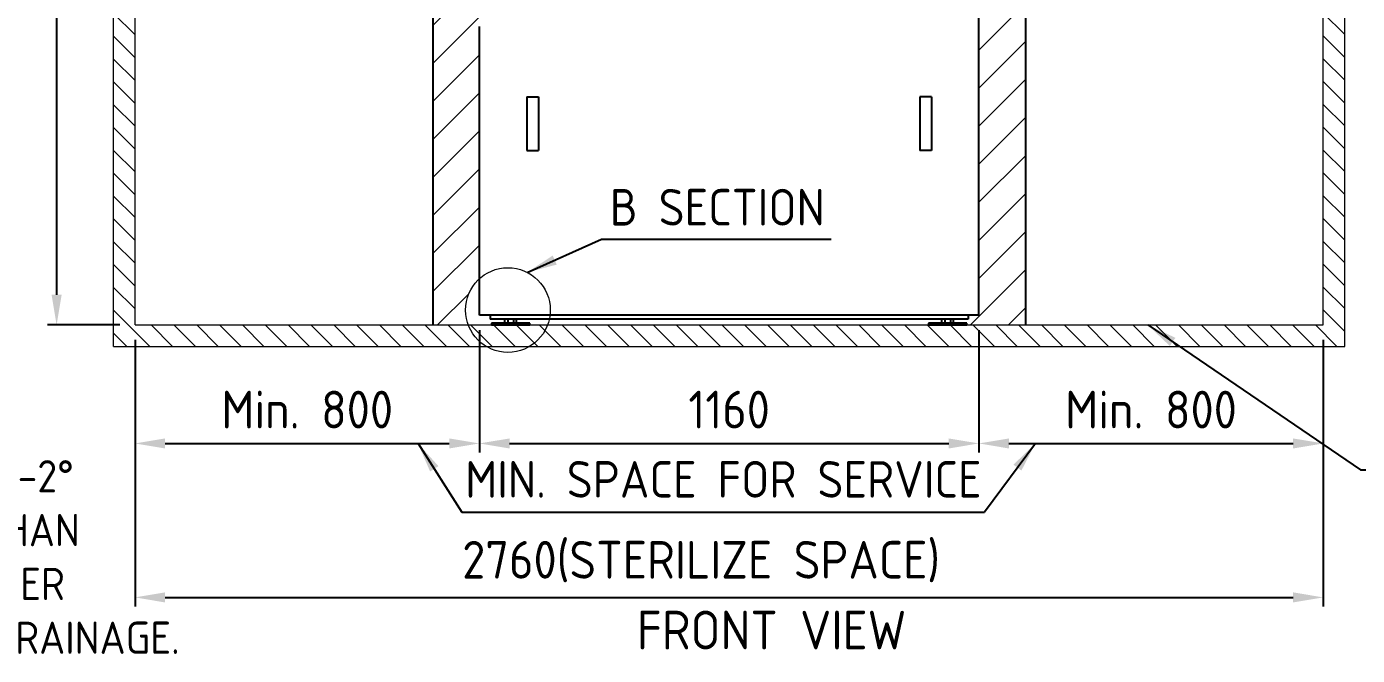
# Model space of a CAD drawing. Header units: millimetres. Extents: x -215875 to 13478, y -2277 to 9476.
# Drawn here: x 8361 to 11452, y 1809 to 3270 of the extents above; entities that cross this region are included whole.
import ezdxf

# ---------------------------------------------------------------- set-up
doc = ezdxf.new("R2010")
doc.units = ezdxf.units.MM
doc.header["$MEASUREMENT"] = 0
doc.linetypes.add('HIDDEN', pattern=[9.525, 6.35, -3.175])
doc.layers.get('0').update_dxf_attribs({"lineweight": 25})
for name, color, linetype, lineweight in [('D', 3, 'Continuous', 13), ('DIM', 3, 'Continuous', 9), ('H', 2, 'HIDDEN', 15), ('S', 4, 'Continuous', 15)]:
    doc.layers.add(name, color=color, linetype=linetype, lineweight=lineweight)
doc.styles.get("Standard").update_dxf_attribs({"font": 'KAIU.TTF'})
doc.styles.add('STU25', font='isocp2.shx')
doc.dimstyles.new('STU25', dxfattribs={"dimscale": 35, "dimtxt": 2.5, "dimasz": 2, "dimexe": 0.6, "dimexo": 1, "dimgap": 1, "dimtad": 1, "dimdsep": 46, "dimtxsty": 'STU25', "dimcen": 2, "dimazin": 2, "dimtfac": 1, "dimtmove": 0, "dimatfit": 3, "dimfxl": 0, "dimtolj": 1, "dimtzin": 0, "dimarcsym": 0})
doc.dimstyles.new('STU25$7', dxfattribs={"dimscale": 35, "dimtxt": 2.5, "dimasz": 2, "dimexe": 1.25, "dimexo": 0.625, "dimgap": 1, "dimtad": 0, "dimdec": 4, "dimdsep": 46, "dimtxsty": 'STU25', "dimcen": 2.5, "dimazin": 2, "dimtfac": 1, "dimtdec": 4, "dimtmove": 0, "dimatfit": 3, "dimfxl": 0, "dimtolj": 1, "dimtzin": 0, "dimarcsym": 0})

# ---------------------------------------------------------------- blocks, each defined once
blk = doc.blocks.new('*D5')
at = {"layer": 'D', "color": 0, "lineweight": -2}
for p, q in [((8612.4, 2542.1), (8612.4, 1923.1)), ((11372.4, 2542.1), (11372.4, 1923.1)), ((8682.4, 1944.1), (11302.4, 1944.1))]:
    blk.add_line(p, q, dxfattribs=at)
at = {"layer": 'D', "color": 0}
for points in [[(8682.4, 1955.8), (8682.4, 1932.4), (8612.4, 1944.1)], [(11302.4, 1932.4), (11302.4, 1955.8), (11372.4, 1944.1)]]:
    blk.add_solid(points, dxfattribs=at)
at = {"layer": 'Defpoints', "color": 0}
for p in [(8612.4, 2577.1), (11372.4, 2577.1), (11372.4, 1944.1)]:
    blk.add_point(p, dxfattribs=at)
at = {"layer": 'D', "color": 0, "insert": (9927.3, 2027.2), "char_height": 87.5, "attachment_point": 5, "style": 'STU25'}
blk.add_mtext('\\A1;2760\\Fisocp2.shx|c1;(STERILIZE SPACE)', dxfattribs=at)
blk = doc.blocks.new('*D17')
at = {"layer": 'D', "color": 0, "lineweight": -2}
for p, q in [((8612.4, 2542.1), (8612.4, 2280.8)), ((9412.4, 2565.1), (9412.4, 2280.8)), ((8682.4, 2301.8), (9342.4, 2301.8))]:
    blk.add_line(p, q, dxfattribs=at)
at = {"layer": 'D', "color": 0}
for points in [[(8682.4, 2313.4), (8682.4, 2290.1), (8612.4, 2301.8)], [(9342.4, 2290.1), (9342.4, 2313.4), (9412.4, 2301.8)]]:
    blk.add_solid(points, dxfattribs=at)
at = {"layer": 'Defpoints', "color": 0}
for p in [(9412.4, 2600.1), (8612.4, 2577.1), (9412.4, 2301.8)]:
    blk.add_point(p, dxfattribs=at)
at = {"layer": 'D', "color": 0, "insert": (9012.4, 2380.5), "char_height": 87.5, "attachment_point": 5, "style": 'STU25'}
blk.add_mtext('\\A1;Min. 800', dxfattribs=at)
blk = doc.blocks.new('*D18')
at = {"layer": 'D', "color": 0, "lineweight": -2}
for p, q in [((10572.4, 2565.1), (10572.4, 2280.8)), ((11372.4, 2542.1), (11372.4, 2280.8)), ((10642.4, 2301.8), (11302.4, 2301.8))]:
    blk.add_line(p, q, dxfattribs=at)
at = {"layer": 'D', "color": 0}
for points in [[(10642.4, 2313.4), (10642.4, 2290.1), (10572.4, 2301.8)], [(11302.4, 2290.1), (11302.4, 2313.4), (11372.4, 2301.8)]]:
    blk.add_solid(points, dxfattribs=at)
at = {"layer": 'Defpoints', "color": 0}
for p in [(10572.4, 2600.1), (11372.4, 2577.1), (11372.4, 2301.8)]:
    blk.add_point(p, dxfattribs=at)
at = {"layer": 'D', "color": 0, "insert": (10972.4, 2380.5), "char_height": 87.5, "attachment_point": 5, "style": 'STU25'}
blk.add_mtext('\\A1;Min. 800', dxfattribs=at)
blk = doc.blocks.new('*D19')
at = {"layer": 'D', "color": 0, "lineweight": -2}
for p, q in [((9377.4, 4477.1), (8409.3, 4477.1)), ((8430.3, 4407.1), (8430.3, 2647.1)), ((8577.4, 2577.1), (8409.3, 2577.1))]:
    blk.add_line(p, q, dxfattribs=at)
at = {"layer": 'D', "color": 0}
for points in [[(8442, 4407.1), (8418.6, 4407.1), (8430.3, 4477.1)], [(8418.6, 2647.1), (8442, 2647.1), (8430.3, 2577.1)]]:
    blk.add_solid(points, dxfattribs=at)
at = {"layer": 'Defpoints', "color": 0}
for p in [(9412.4, 4477.1), (8430.3, 2577.1), (8612.4, 2577.1)]:
    blk.add_point(p, dxfattribs=at)
at = {"layer": 'D', "color": 0, "insert": (8351.6, 3477.1), "char_height": 87.5, "attachment_point": 5, "rotation": 90, "style": 'STU25'}
blk.add_mtext('\\A1;1900', dxfattribs=at)
blk = doc.blocks.new('*D6')
at = {"layer": 'D', "color": 0, "lineweight": -2}
for p, q in [((9412.4, 2565.1), (9412.4, 2280.8)), ((10572.4, 2565.1), (10572.4, 2280.8)), ((9482.4, 2301.8), (10502.4, 2301.8))]:
    blk.add_line(p, q, dxfattribs=at)
at = {"layer": 'D', "color": 0}
for points in [[(9482.4, 2313.4), (9482.4, 2290.1), (9412.4, 2301.8)], [(10502.4, 2290.1), (10502.4, 2313.4), (10572.4, 2301.8)]]:
    blk.add_solid(points, dxfattribs=at)
at = {"layer": 'Defpoints', "color": 0}
for p in [(9412.4, 2600.1), (10572.4, 2600.1), (10572.4, 2301.8)]:
    blk.add_point(p, dxfattribs=at)
at = {"layer": 'D', "color": 0, "insert": (9992.4, 2380.5), "char_height": 87.5, "attachment_point": 5, "style": 'STU25'}
blk.add_mtext('\\A1;1160', dxfattribs=at)

msp = doc.modelspace()

# ---------------------------------------------------------------- hatches: boundary and pattern name
at = {"layer": 'DIM'}
h = msp.add_hatch(dxfattribs=at)
h.set_pattern_fill('ANSI31', color=256, scale=500, style=0)
h.set_pattern_definition([(45, (-15076.935, 2491.76), (-44.19417, 44.19417), [])])
h.paths.add_polyline_path([(8612.38, 5277.14), (11372.38, 5277.14), (11372.38, 4477.14), (10680.664, 4477.14), (10680.664, 2577.14), (10544.38, 2577.14), (10544.38, 2581.14), (10513.159, 2581.14), (10513.159, 2590.14), (10547.38, 2590.14), (10547.38, 2600.14), (10572.38, 2600.14), (10572.38, 3270.14), (10572.38, 3377.14), (10572.38, 4065.14), (10572.38, 4172.14), (10572.38, 4477.14), (9412.38, 4477.14), (9412.38, 4172.14), (9412.38, 4065.14), (9412.38, 3377.14), (9412.38, 3270.14), (9412.38, 2684.512, 0.30719451), (9386.44, 2577.14), (9304.095, 2577.14), (9304.095, 4477.14), (8612.38, 4477.14)])
at = {"layer": 'H'}
h = msp.add_hatch(dxfattribs=at)
h.set_pattern_fill('ANSI31', color=256, scale=300, angle=90, style=0)
h.set_pattern_definition([(135, (-15076.935, 2491.763), (-26.516504, -26.516504), [])])
h.paths.add_polyline_path([(11372.38, 5277.14), (11422.38, 5277.14), (11422.38, 2527.14), (9528.809, 2527.14, 0.17049567), (9570.649, 2577.14), (10320.38, 2577.14), (10409.38, 2577.14), (10680.664, 2577.14), (11372.38, 2577.14)])
h.paths.add_polyline_path([(8562.38, 5277.14), (8612.38, 5277.14), (8612.38, 4364.075), (8612.38, 2577.14), (9304.095, 2577.14), (9386.44, 2577.14, 0.17049567), (9428.28, 2527.14), (8562.38, 2527.14)])
h.paths.add_polyline_path([(9428.28, 2527.14, -0.17049567), (9386.44, 2577.14), (9440.38, 2577.14), (9529.38, 2577.14), (9570.649, 2577.14, -0.17049567), (9528.809, 2527.14)])

# ---------------------------------------------------------------- linework, layer by layer
for p, q in [((9304.095, 4477.14), (9304.095, 2577.14)), ((10680.664, 4477.14), (10680.664, 2577.14)), ((10572.38, 3270.14), (10572.38, 4065.14)), ((9412.38, 2600.14), (9412.38, 3270.14)), ((10572.38, 2600.14), (10572.38, 3270.14)), ((9522.38, 3107.14), (9522.38, 2982.14)), ((9522.38, 3107.14), (9549.38, 3107.14)), ((9549.38, 3107.14), (9549.38, 2982.14)), ((10435.38, 3107.14), (10435.38, 2982.14)), ((10462.38, 3107.14), (10435.38, 3107.14)), ((10462.38, 3107.14), (10462.38, 2982.14)), ((9522.38, 2982.14), (9549.38, 2982.14)), ((10462.38, 2982.14), (10435.38, 2982.14)), ((10572.38, 2600.14), (9412.38, 2600.14)), ((9437.38, 2600.14), (9437.38, 2590.14)), ((10547.38, 2600.14), (10547.38, 2590.14)), ((10547.38, 2590.14), (9437.38, 2590.14)), ((9529.38, 2581.14), (9440.38, 2581.14)), ((9440.38, 2581.14), (9440.38, 2577.14)), ((9440.38, 2577.14), (9529.38, 2577.14)), ((9471.601, 2581.14), (9471.601, 2590.14)), ((9498.159, 2590.14), (9471.601, 2590.14)), ((9478.24, 2590.14), (9478.24, 2581.14)), ((9491.519, 2590.14), (9491.519, 2581.14)), ((9498.159, 2581.14), (9498.159, 2590.14)), ((9529.38, 2577.14), (9529.38, 2581.14)), ((10378.159, 2590.14), (10351.601, 2590.14)), ((10544.38, 2581.14), (10455.38, 2581.14)), ((10455.38, 2581.14), (10455.38, 2577.14)), ((10455.38, 2577.14), (10544.38, 2577.14)), ((10486.601, 2581.14), (10486.601, 2590.14)), ((10493.24, 2590.14), (10493.24, 2581.14)), ((10506.519, 2590.14), (10506.519, 2581.14)), ((10513.159, 2581.14), (10513.159, 2590.14)), ((10544.38, 2577.14), (10544.38, 2581.14))]:
    msp.add_line(p, q)
at = {"layer": 'D'}
msp.add_circle((9478.545, 2611.708), 98.378, dxfattribs=at)
at = {"layer": 'S'}
for p, q in [((8562.38, 2527.14), (8562.38, 5277.14)), ((8612.38, 2577.14), (8612.38, 5277.14)), ((11372.38, 2577.14), (11372.38, 5277.14)), ((11422.38, 2527.14), (11422.38, 5277.14)), ((8612.38, 2577.14), (11372.38, 2577.14)), ((8562.38, 2527.14), (11422.38, 2527.14))]:
    msp.add_line(p, q, dxfattribs=at)

# ---------------------------------------------------------------- texts
at = {"layer": 'D', "attachment_point": 1}
for s, insert, char_height in [('{\\Fisocp2.shx|c136;\\C3;B \\Fisocp2.shx|c1;SECTION}', (9714.977, 2893.025), 85), ('{\\Fisocp2.shx|c1;\\C3;MIN. SPACE FOR SERVICE}', (9379.406, 2260.922), 85), ('{\\Fisocp2.shx|c1;\\C11;FRONT VIEW}', (9778.095, 1913.319), 90)]:
    msp.add_mtext(s, dxfattribs=dict(at, insert=insert, char_height=char_height))
at = {"layer": 'D', "color": 11, "insert": (7178.657, 2388.02), "char_height": 75, "attachment_point": 1}
msp.add_mtext('{\\Fisocp2.shx|c1;\\C3;THE EQUIPMENT SHALL BE \\PADJUST TO A ANGLE OF 1°-2°\\PWITH REAR SITE HIGHER THAN \\PFRONT SITE FOR THE PROPER \\POPERATION OF DRY AND DRAINAGE.}', dxfattribs=at)

# ---------------------------------------------------------------- dimensions: what is measured, and where the dimension line sits
at = {"layer": 'D'}
dim = msp.add_linear_dim(base=(8430.309, 2577.14), p1=(9412.38, 4477.14), p2=(8612.38, 2577.14), angle=90, dimstyle='STU25', dxfattribs=at)
dim.commit()
dim.dimension.update_dxf_attribs({"geometry": '*D19', "text_midpoint": (8430.309, 3477.14), "dimtype": 160})
for base, p1, p2, picture, middle in [((9412.38, 2301.758), (8612.38, 2577.14), (9412.38, 2600.14), '*D17', (9012.38, 2301.758)), ((11372.38, 2301.758), (10572.38, 2600.14), (11372.38, 2577.14), '*D18', (10972.38, 2301.758))]:
    dim = msp.add_linear_dim(base=base, p1=p1, p2=p2, text='Min. <>', dimstyle='STU25', dxfattribs=at)
    dim.commit()
    dim.dimension.update_dxf_attribs({"geometry": picture, "text_midpoint": middle, "dimtype": 160})
dim = msp.add_linear_dim(base=(10572.38, 2301.758), p1=(9412.38, 2600.14), p2=(10572.38, 2600.14), dimstyle='STU25', dxfattribs=at)
dim.commit()
dim.dimension.update_dxf_attribs({"geometry": '*D6', "text_midpoint": (9992.38, 2380.508)})
dim = msp.add_linear_dim(base=(11372.38, 1944.117), p1=(8612.38, 2577.14), p2=(11372.38, 2577.14), text='<>\\Fisocp2.shx|c1;(STERILIZE SPACE)', dimstyle='STU25', override={"dimtxsty": 'STU25'}, dxfattribs=at)
dim.commit()
dim.dimension.update_dxf_attribs({"geometry": '*D5', "text_midpoint": (9927.306, 1944.117), "dimtype": 160})

# ---------------------------------------------------------------- leaders
for points, override in [([(9523.399, 2699.265), (9695.842, 2776.108), (10229.609, 2776.108)], {"dimgap": 1, "dimtad": 0}), ([(10964.692, 2577.14), (11458.633, 2240.232), (13087.791, 2240.232)], {"dimgap": 1, "dimtad": 0}), ([(9269.713, 2301.758), (9371.789, 2142.439), (10585.226, 2142.439)], {"dimexe": 0.6, "dimexo": 1, "dimtad": 1, "dimdec": 2, "dimcen": 2, "dimtdec": 2}), ([(10703.837, 2301.758), (10585.226, 2142.439)], {"dimexe": 0.6, "dimexo": 1, "dimtad": 1, "dimdec": 2, "dimcen": 2, "dimtdec": 2}), ([(6429.56, 1909.75), (6769.185, 1772.943), (8404.089, 1772.943)], {"dimgap": 1, "dimtad": 0})]:
    msp.add_leader(points, dimstyle='STU25$7', override=override, dxfattribs=at)

doc.saveas('drawing.dxf')
